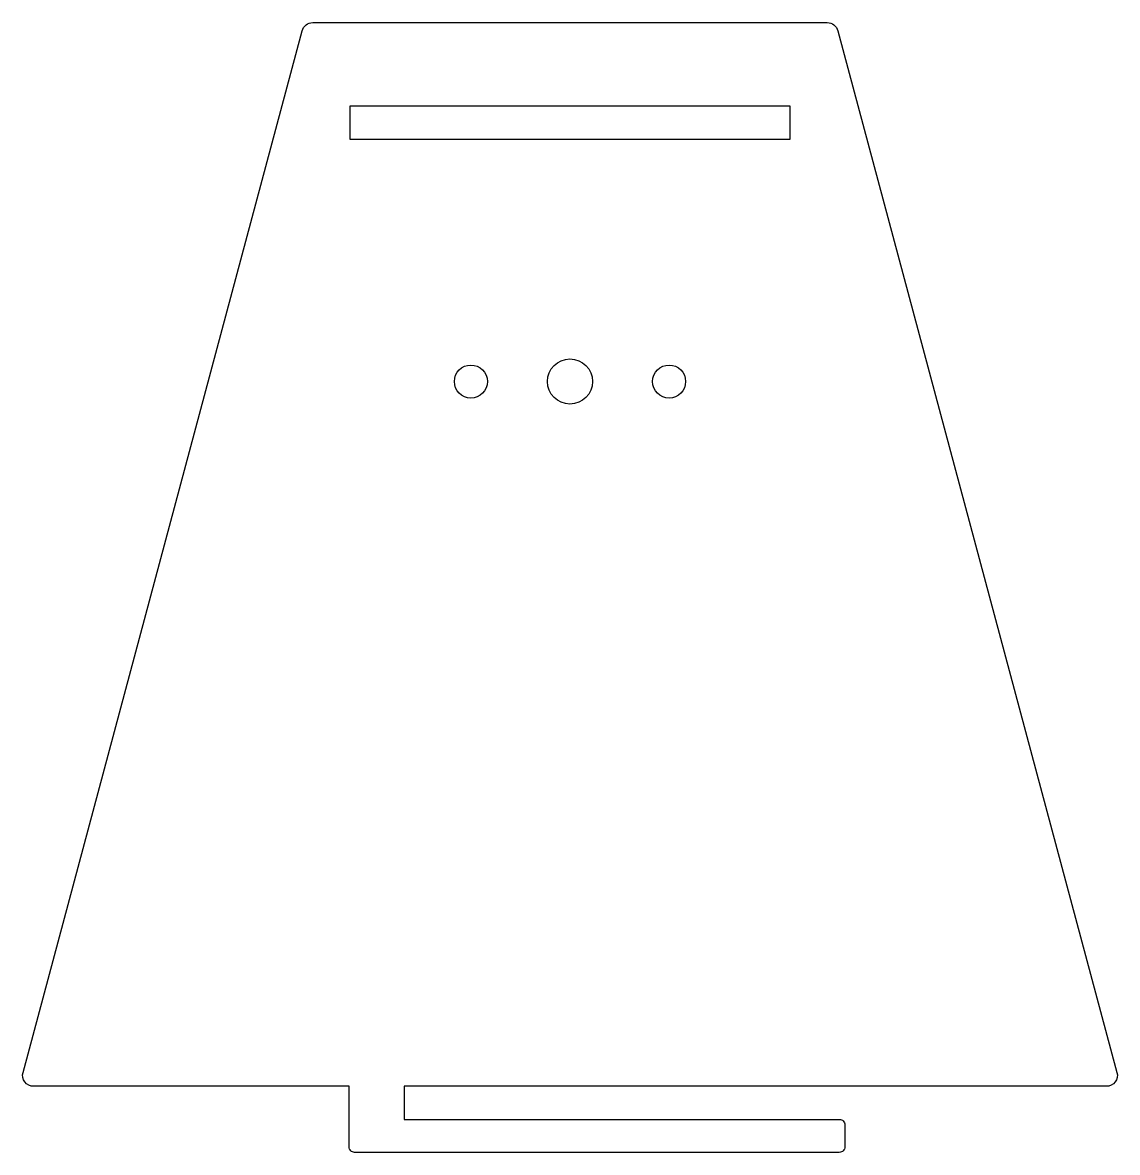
# Model space of a CAD drawing. Header units: millimetres. Extents: x 0 to 100, y 0 to 103.
import ezdxf

# ---------------------------------------------------------------- set-up
doc = ezdxf.new("R2010")
doc.units = ezdxf.units.MM
doc.layers.get('0').update_dxf_attribs({"linetype": 'CONTINUOUS'})

msp = doc.modelspace()

# ---------------------------------------------------------------- linework, layer by layer
msp.add_lwpolyline([(74.45, 3, -0.414214), (74.95, 2.5), (74.95, 0.5, -0.414214), (74.45, 0), (30.45, 0, -0.414214), (29.95, 0.5), (29.95, 6), (1.3, 6, -0.493145), (0.34, 7.26), (25.68, 101.85, -0.339454), (26.65, 102.59), (73.35, 102.59, -0.339454), (74.32, 101.85), (99.66, 7.26, -0.493145), (98.7, 6), (34.95, 6), (34.95, 3)], format="xyb", close=True)
msp.add_lwpolyline([(30, 92), (70, 92), (70, 95), (30, 95)], close=True)
for centre, radius in [((50, 70), 2.05), ((41, 70), 1.5), ((59, 70), 1.5)]:
    msp.add_circle(centre, radius)

doc.saveas('drawing.dxf')
